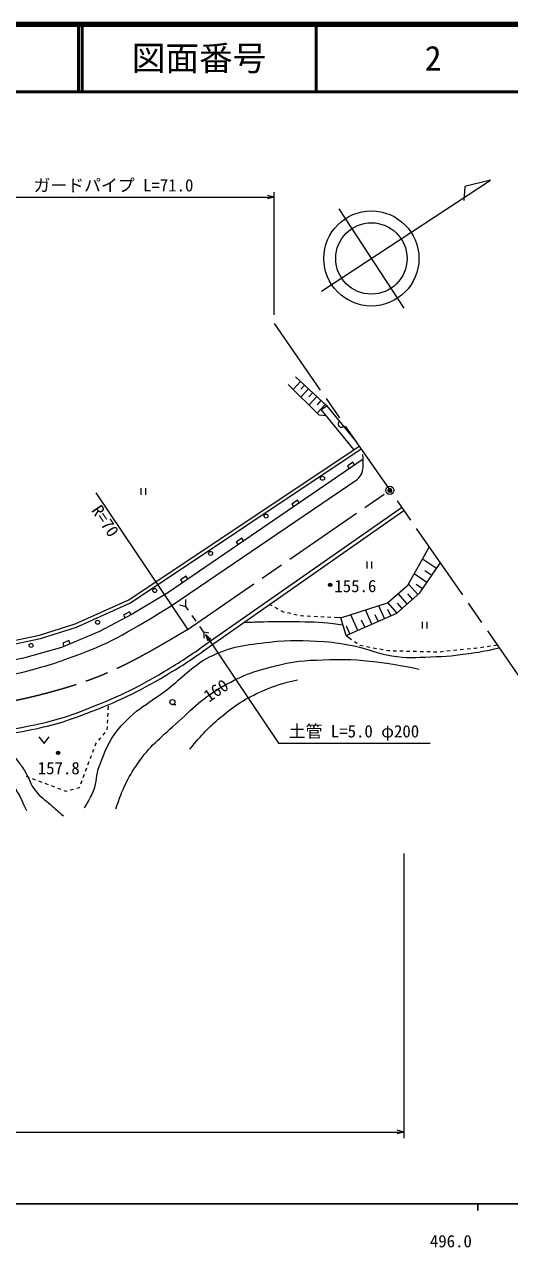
# Model space of a CAD drawing. Units: millimetres, scale not verified. Extents: x 40000 to 680000, y 20000 to 380000.
# Drawn here: x 500702 to 572711, y 198499 to 380000 of the extents above; entities that cross this region are included whole.
import ezdxf
from ezdxf.enums import TextEntityAlignment as Align

# ---------------------------------------------------------------- set-up
doc = ezdxf.new("R2010")
doc.units = ezdxf.units.MM
doc.header["$LTSCALE"] = 1000
doc.header["$PDMODE"] = 32
doc.header["$PDSIZE"] = 500
doc.linetypes.add('CHAIN', pattern=[18.5, 12, -1.5, 3.5, -1.5])
doc.linetypes.add('DASHED', pattern=[7.5, 6, -1.5])
for name, color, linetype, lineweight in [('M-BGD', 7, 'Continuous', 13), ('M-BGD-OTRS1', 7, 'DASHED', 13), ('M-BMK', 2, 'CHAIN', 13), ('M-BMK-SRVR', 3, 'Continuous', 13), ('M-STR-HTXT', 7, 'Continuous', 13), ('M-TTL', 2, 'Continuous', 140), ('M-TTL-BAND', 7, 'Continuous', 25), ('M-TTL-LINE', 7, 'Continuous', 50), ('M-TTL-TXT', 7, 'Continuous', 13)]:
    doc.layers.add(name, color=color, linetype=linetype, lineweight=lineweight)
doc.layers.add('M-OTRS', color=6, linetype='Continuous')
doc.styles.add('ＭＳ ゴシック', font='')
doc.styles.get('ＭＳ ゴシック').set_extended_font_data('MS Gothic')

msp = doc.modelspace()

# ---------------------------------------------------------------- linework, layer by layer
at = {"layer": 'M-BGD'}
for p, q in [((541685, 327009), (540583, 325821)), ((545584, 323392), (540952, 327690)), ((544458, 322036), (539838, 326549)), ((542279, 326458), (541728, 325864)), ((542874, 325907), (541743, 324688)), ((543483, 325341), (542917, 324732)), ((544092, 324776), (542932, 323526)), ((544717, 324196), (544137, 323571)), ((545342, 323616), (544153, 322334)), ((544768, 322845), (545584, 323392)), ((545549, 323435), (549979, 318019)), ((545542, 321902), (544458, 322036)), ((549619, 316937), (544768, 322845)), ((549472, 315036), (548646, 314472)), ((548646, 314472), (548928, 314059)), ((549754, 314623), (549472, 315036)), ((522491, 293711), (550102, 312482)), ((517985, 311179), (517985, 310179)), ((518735, 310179), (518735, 311179)), ((541212, 309399), (540386, 308835)), ((540386, 308835), (540668, 308422)), ((541494, 308986), (541212, 309399)), ((527979, 288276), (556691, 308342)), ((528322, 287784), (557033, 307849)), ((532952, 303762), (532126, 303198)), ((532126, 303198), (532408, 302785)), ((533234, 303349), (532952, 303762)), ((557631, 296802), (560788, 302435)), ((551530, 300282), (551530, 299282)), ((552280, 299282), (552280, 300282)), ((559398, 295661), (562422, 300079)), ((561858, 299254), (559796, 300665)), ((524692, 298125), (523866, 297561)), ((524974, 297712), (524692, 298125)), ((560446, 297192), (558570, 298477)), ((561152, 298223), (560121, 298929)), ((523866, 297561), (524148, 297148)), ((554594, 294152), (557631, 296802)), ((559083, 295386), (557715, 296952)), ((559804, 296254), (558866, 296897)), ((547680, 291939), (554594, 294152)), ((555993, 292688), (554662, 294212)), ((555957, 292656), (559398, 295661)), ((556755, 293353), (556090, 294115)), ((557517, 294018), (556186, 295542)), ((558300, 294702), (557616, 295485)), ((516290, 292818), (515405, 292353)), ((515405, 292353), (515637, 291910)), ((516523, 292375), (516290, 292818)), ((537481, 293709), (537100, 293918)), ((538358, 293229), (537920, 293469)), ((539175, 292781), (538796, 292988)), ((539242, 292767), (539175, 292781)), ((540221, 292564), (539732, 292666)), ((541200, 292361), (540711, 292463)), ((541824, 292232), (541690, 292260)), ((542187, 292214), (541824, 292232)), ((548445, 289312), (555957, 292656)), ((550167, 290079), (549132, 292404)), ((552263, 291012), (551330, 293108)), ((553208, 291432), (552787, 292377)), ((554152, 291853), (553311, 293742)), ((555077, 292264), (554665, 293189)), ((543185, 292164), (542686, 292189)), ((544184, 292114), (543685, 292139)), ((545183, 292064), (544684, 292089)), ((546182, 292014), (545682, 292039)), ((547680, 291939), (546681, 291989)), ((548445, 289312), (547680, 291939)), ((549005, 289561), (548487, 290724)), ((551215, 290545), (550749, 291593)), ((559744, 291359), (559744, 290359)), ((560494, 290359), (560494, 291359)), ((548445, 289312), (549266, 288742)), ((507301, 288557), (506379, 288170)), ((506379, 288170), (506572, 287709)), ((507494, 288096), (507301, 288557)), ((549677, 288456), (550088, 288171)), ((550498, 287886), (550512, 287876)), ((550512, 287876), (550987, 287787)), ((551478, 287694), (551970, 287602)), ((552461, 287509), (552952, 287417)), ((553444, 287325), (553935, 287232)), ((554426, 287140), (554722, 287084)), ((554722, 287084), (554921, 287079)), ((555421, 287067), (555921, 287055)), ((556421, 287043), (556921, 287031)), ((557420, 287019), (557920, 287006)), ((558420, 286994), (558920, 286982)), ((559420, 286970), (559920, 286958)), ((560420, 286946), (560919, 286934)), ((561419, 286921), (561919, 286909)), ((562418, 286923), (562915, 286974)), ((563413, 287024), (563910, 287075)), ((564408, 287125), (564905, 287176)), ((565403, 287226), (565900, 287276)), ((566398, 287327), (566895, 287377)), ((567393, 287428), (567589, 287448)), ((567589, 287448), (567888, 287491)), ((568383, 287564), (568878, 287637)), ((569372, 287709), (569867, 287782)), ((570362, 287854), (570852, 287926)), ((513095, 277316), (513119, 277815)), ((513142, 278315), (513166, 278814)), ((522663, 279066), (523163, 279066)), ((513048, 276317), (513071, 276817)), ((502859, 274307), (503609, 273307)), ((503609, 273307), (504359, 274307)), ((511734, 273769), (512050, 274156)), ((512366, 274544), (512681, 274932)), ((512997, 275320), (513001, 275324)), ((513001, 275324), (513024, 275818)), ((510840, 272006), (511016, 272474)), ((511192, 272942), (511305, 273241)), ((511305, 273241), (511419, 273381)), ((510135, 270134), (510311, 270602)), ((510487, 271070), (510663, 271538)), ((509430, 268263), (509606, 268731)), ((509782, 269198), (509959, 269666)), ((500934, 268447), (501402, 268271)), ((501870, 268095), (502338, 267919)), ((502806, 267743), (503274, 267567)), ((503742, 267391), (504210, 267215)), ((504678, 267040), (505146, 266864)), ((508867, 266769), (508901, 266859)), ((509077, 267327), (509254, 267795)), ((505614, 266688), (506082, 266512)), ((506550, 266336), (506816, 266236)), ((506816, 266236), (507025, 266290)), ((507509, 266416), (507993, 266542)), ((508477, 266667), (508867, 266769))]:
    msp.add_line(p, q, dxfattribs=at)
for points in [[(383786, 281752), (401443, 284733), (421000, 288858), (423978, 291108), (427996, 293444), (437696, 293139), (447796, 293791), (463451, 291451), (486474, 288573), (489198, 287794), (491260, 286401), (503070, 288866), (508425, 290576), (516423, 294183), (550663, 317033)], [(402352, 285436), (420788, 289324), (423701, 291525), (427869, 293948), (437688, 293639), (447817, 294294), (463519, 291946), (486575, 289065), (489412, 288253), (491364, 286934), (502943, 289350), (508245, 291044), (516180, 294622), (550378, 317443)], [(550993, 315468), (521983, 295671), (516709, 292472), (511820, 289910), (506187, 287547), (500553, 285948), (495064, 284858), (489995, 284188)]]:
    msp.add_lwpolyline(points, dxfattribs=at)
for centre, radius in [((544943, 312657), 300), ((536574, 307040), 300), ((528336, 301502), 300), ((520049, 296001), 300), ((546083, 296832), 150), ((546083, 296832), 120), ((546083, 296832), 90), ((546083, 296832), 60), ((546083, 296832), 30), ((546083, 296832), 20), ((511553, 291288), 300), ((501691, 287847), 300), ((522663, 279441), 375), ((505696, 271896), 150), ((505696, 271896), 120), ((505696, 271896), 90), ((505696, 271896), 60), ((505696, 271896), 30), ((505696, 271896), 20)]:
    msp.add_circle(centre, radius, dxfattribs=at)
msp.add_arc((547764, 320727), 500, 129.2833, 309.2833, dxfattribs=at)
for points, knots in [([(550102, 312482), (550436, 312825), (550580, 312988), (550763, 313386), (550972, 313844), (550945, 314154), (550985, 314657), (551032, 315244), (550997, 315479), (550920, 316164)], [0, 0, 0, 0, 1, 1, 1, 2, 2, 2, 3, 3, 3, 3]), ([(475420, 282647), (478553, 282288), (479474, 282193), (482084, 282114), (484921, 282027), (486519, 282067), (489347, 282308), (493546, 282665), (495939, 282798), (500033, 283798), (503342, 284606), (505173, 285178), (508370, 286351), (514210, 288493), (516189, 289943), (522491, 293711)], [0, 0, 0, 0, 1, 1, 1, 2, 2, 2, 3, 3, 3, 4, 4, 4, 5, 5, 5, 5]), ([(533289, 291256), (534691, 291330), (535062, 291342), (536200, 291376), (537994, 291429), (539001, 291439), (540795, 291402), (543041, 291356), (544310, 291370), (546538, 291087), (547106, 291015), (547303, 290998), (547988, 290882)], [0, 0, 0, 0, 1, 1, 1, 2, 2, 2, 3, 3, 3, 4, 4, 4, 4]), ([(509597, 263769), (510303, 264842), (510531, 265247), (510960, 266277), (511531, 267650), (511279, 268603), (511832, 269984), (512714, 272185), (513106, 273550), (514612, 275381), (517100, 278406), (519314, 279285), (522382, 281719), (524613, 283491), (525653, 284834), (528188, 286136), (531379, 287774), (533539, 287926), (537102, 288344), (540243, 288712), (542042, 288629), (545198, 288425), (546956, 288312), (547931, 288115), (549660, 287777), (551870, 287346), (553007, 286644), (555233, 286299), (557460, 285954), (558748, 286059), (561000, 286148), (563365, 286241), (564694, 286347), (567034, 286705), (568655, 286953), (569219, 287054), (571162, 287479)], [0, 0, 0, 0, 1, 1, 1, 2, 2, 2, 3, 3, 3, 4, 4, 4, 5, 5, 5, 6, 6, 6, 7, 7, 7, 8, 8, 8, 9, 9, 9, 10, 10, 10, 11, 11, 11, 12, 12, 12, 12]), ([(428229, 273021), (432405, 273889), (433469, 274109), (436833, 274775), (440365, 275474), (442337, 275905), (445887, 276507), (448149, 276891), (449413, 277178), (451702, 277331), (455121, 277560), (457057, 277462), (460474, 277210), (464948, 276881), (467415, 276305), (471869, 275765), (475643, 275308), (477741, 274851), (481537, 274638), (485347, 274425), (487497, 274365), (491305, 274593), (494831, 274804), (496815, 275011), (500283, 275683), (504015, 276407), (506114, 276921), (509657, 278297), (514416, 280146), (517054, 281345), (521434, 283968), (524060, 285540), (525005, 286131), (527979, 288276)], [0, 0, 0, 0, 1, 1, 1, 2, 2, 2, 3, 3, 3, 4, 4, 4, 5, 5, 5, 6, 6, 6, 7, 7, 7, 8, 8, 8, 9, 9, 9, 10, 10, 10, 11, 11, 11, 11]), ([(428417, 272447), (432558, 273308), (433613, 273526), (436950, 274186), (440475, 274884), (442443, 275314), (445985, 275915), (448224, 276295), (449475, 276579), (451741, 276731), (455128, 276958), (457046, 276860), (460432, 276611), (464894, 276282), (467354, 275708), (471796, 275170), (475585, 274710), (477691, 274252), (481501, 274039), (485338, 273823), (487504, 273763), (491340, 273993), (494899, 274206), (496901, 274414), (500400, 275093), (504170, 275825), (506290, 276343), (509870, 277734), (514663, 279595), (517319, 280803), (521730, 283444), (524375, 285028), (525327, 285624), (528322, 287784)], [0, 0, 0, 0, 1, 1, 1, 2, 2, 2, 3, 3, 3, 4, 4, 4, 5, 5, 5, 6, 6, 6, 7, 7, 7, 8, 8, 8, 9, 9, 9, 10, 10, 10, 11, 11, 11, 11]), ([(514243, 263615), (515396, 266725), (515871, 267914), (517514, 270321), (519297, 272933), (520790, 274026), (523129, 276154), (525752, 278540), (527130, 280081), (530217, 281824), (533268, 283548), (535205, 284173), (538613, 284987), (541445, 285663), (543118, 285646), (546028, 285750), (549183, 285863), (550969, 285691), (554097, 285259), (556133, 284978), (556858, 284859), (559276, 284332)], [0, 0, 0, 0, 1, 1, 1, 2, 2, 2, 3, 3, 3, 4, 4, 4, 5, 5, 5, 6, 6, 6, 7, 7, 7, 7]), ([(525256, 272447), (527159, 274751), (527854, 275545), (529835, 277190), (532058, 279036), (533448, 279981), (536105, 281116), (538038, 281941), (538861, 282198), (541230, 282751)], [0, 0, 0, 0, 1, 1, 1, 2, 2, 2, 3, 3, 3, 3]), ([(497412, 273358), (498456, 272235), (498777, 271921), (499544, 270913), (500019, 270289), (500284, 269937), (500707, 269277), (501442, 268133), (501523, 267280), (502379, 266224), (503107, 265327), (503697, 264993), (504560, 264225), (505305, 263563), (505549, 263353), (506487, 262553)], [0, 0, 0, 0, 1, 1, 1, 2, 2, 2, 3, 3, 3, 4, 4, 4, 5, 5, 5, 5]), ([(494362, 271459), (496135, 270232), (496802, 269719), (498058, 268292), (499547, 266601), (499931, 265650), (501002, 263331)], [0, 0, 0, 0, 1, 1, 1, 2, 2, 2, 2])]:
    msp.add_open_spline(points, degree=3, knots=knots, dxfattribs=at)
for p in [(546083, 296832), (505696, 271896)]:
    msp.add_point(p, dxfattribs=at)
at = {"layer": 'M-BGD-OTRS1'}
for p, q in [((524657, 293628), (524668, 294662)), ((523742, 293897), (524657, 293628)), ((525032, 293094), (524657, 293628)), ((526181, 291457), (525607, 292275)), ((527330, 289820), (526756, 290638)), ((528062, 289691), (527330, 289820)), ((527330, 289820), (527330, 288947))]:
    msp.add_line(p, q, dxfattribs=at)
at = {"layer": 'M-BMK'}
for p, q in [((537784, 335601), (578051, 277546)), ((524843, 290189), (554942, 310864))]:
    msp.add_line(p, q, dxfattribs=at)
msp.add_open_spline([(478255, 279176), (489495, 278595), (494168, 278194), (503852, 280757), (512542, 283056), (516158, 285035), (524843, 290189)], degree=3, knots=[0, 0, 0, 0, 1, 1, 1, 2, 2, 2, 2], dxfattribs=at)
at = {"layer": 'M-BMK-SRVR'}
for p, q in [((544812, 340434), (569908, 356872)), ((566067, 355976), (565906, 353856)), ((569908, 356872), (566067, 355976)), ((547365, 352654), (557034, 337891))]:
    msp.add_line(p, q, dxfattribs=at)
for centre, radius in [((552199, 345272), 7059), ((552199, 345272), 5294), ((554942, 310864), 600)]:
    msp.add_circle(centre, radius, dxfattribs=at)
at = {"layer": 'M-OTRS'}
msp.add_point((554942, 310864), dxfattribs=at)
at = {"layer": 'M-STR-HTXT'}
for p, q in [((490057, 354367), (537784, 354367)), ((537784, 354367), (536784, 354617)), ((537784, 354367), (536784, 354117)), ((537784, 336916), (537784, 355093)), ((524941, 290257), (511345, 310508)), ((527592, 289480), (538423, 273344)), ((527592, 289480), (527942, 288510)), ((527592, 289480), (528357, 288789)), ((538423, 273344), (560938, 273344)), ((557033, 256976), (557033, 214707)), ((71289, 215644), (557033, 215644)), ((557033, 215644), (556033, 215894)), ((557033, 215644), (556033, 215394))]:
    msp.add_line(p, q, dxfattribs=at)
at = {"layer": 'M-TTL'}
msp.add_line((680000, 380000), (40000, 380000), dxfattribs=at)
at = {"layer": 'M-TTL-BAND'}
for p, q in [((40000, 205000), (579000, 205000)), ((568000, 205000), (568000, 204000))]:
    msp.add_line(p, q, dxfattribs=at)
at = {"layer": 'M-TTL-LINE'}
for p, q in [((508747, 380000), (508747, 370000)), ((509247, 380000), (509247, 370000)), ((543997, 380000), (543997, 370000)), ((40000, 370000), (680000, 370000))]:
    msp.add_line(p, q, dxfattribs=at)

# ---------------------------------------------------------------- texts
at = {"layer": 'M-BGD', "style": 'ＭＳ ゴシック'}
for s, p in [('155.6', (549818, 296668)), ('157.8', (505793, 269642))]:
    msp.add_text(s, height=1833, dxfattribs=at).set_placement(p, align=Align.MIDDLE_CENTER)
msp.add_text('160', height=1833, rotation=34.114, dxfattribs=at).set_placement((529137, 281172), align=Align.MIDDLE_CENTER)
at = {"layer": 'M-STR-HTXT', "style": 'ＭＳ ゴシック'}
for s, p in [('ガードパイプ L=71.0', (513920, 354667)), ('土管 L=5.0 φ200', (549615, 273644))]:
    msp.add_text(s, height=1833, dxfattribs=at).set_placement(p, align=Align.BOTTOM_CENTER)
msp.add_text('R=70', height=1833, rotation=303.876, dxfattribs=at).set_placement((511485, 305506), align=Align.BOTTOM_CENTER)
at = {"layer": 'M-TTL-BAND', "style": 'ＭＳ ゴシック'}
msp.add_text('496.0', height=1833, dxfattribs=at).set_placement((564000, 199445), align=Align.MIDDLE_CENTER)
at = {"layer": 'M-TTL-TXT', "style": 'ＭＳ ゴシック'}
for s, p in [('図面番号', (526622, 375000)), ('2', (561372, 375000))]:
    msp.add_text(s, height=3666, dxfattribs=at).set_placement(p, align=Align.MIDDLE_CENTER)

doc.saveas('drawing.dxf')
